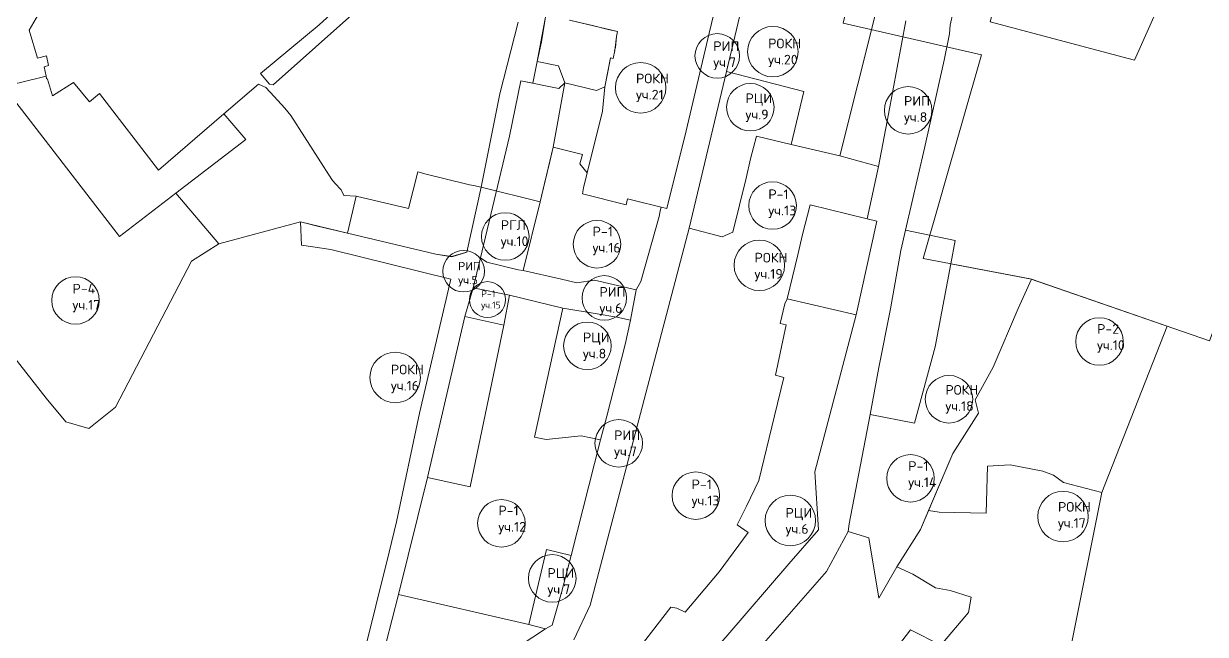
# Model space of a CAD drawing. Extents: x 1391407 to 1399948, y 354865 to 361044.
# Drawn here: x 1394071 to 1394866, y 358861 to 359272 of the extents above; entities that cross this region are included whole.
import ezdxf

# ---------------------------------------------------------------- set-up
doc = ezdxf.new("R2010")
doc.units = 0
doc.header["$MEASUREMENT"] = 0
doc.layers.add('Контура исторический центр для сайта', color=7, linetype='Continuous')
doc.styles.get("Standard").update_dxf_attribs({"font": 'simplex.shx'})

msp = doc.modelspace()

# ---------------------------------------------------------------- linework, layer by layer
at = {"layer": 'Контура исторический центр для сайта', "color": 55, "lineweight": 20, "true_color": 0xa5a552}
for points in [[(1395101.25, 359558.43), (1395106.43, 359589.74), (1395106.08, 359590.89), (1394956.52, 359610.09), (1394956.19, 359607.92), (1394872.34, 359619), (1394853.86, 359547.45), (1394842.84, 359507.99), (1394840.16, 359490.62), (1394790.42, 359390.78), (1394743.02, 359336.06), (1394728.34, 359340.55), (1394713.09, 359284.7), (1394723.87, 359282.08), (1394721.56, 359273.43), (1394818.82, 359247.66), (1394845.09, 359306.58), (1394860.64, 359300.14), (1394882.05, 359351.68), (1394859.17, 359360.44), (1394911.89, 359489), (1394959.73, 359469.58), (1395055.83, 359517.38), (1395101.25, 359558.43)], [(1394068.91, 359232.47), (1394086.26, 359236.74), (1394084.72, 359243.17), (1394087.83, 359243.88), (1394086.38, 359250.46), (1394080.29, 359249.04), (1394074.63, 359267.79), (1394092.03, 359297.76)], [(1394422.43, 359278.07), (1394419.58, 359260.02), (1394416.74, 359246.74), (1394431.08, 359243.76), (1394435.3, 359232.27), (1394456.67, 359227.15), (1394462.2, 359229.67), (1394462.43, 359230.83), (1394464.2, 359239.82), (1394465.92, 359249.14), (1394467.87, 359248.74), (1394468.97, 359254.05), (1394468.81, 359254.09), (1394469.32, 359256.09), (1394469.98, 359263.62), (1394470.49, 359265.88), (1394470.72, 359266.88), (1394464.53, 359268.33), (1394453.84, 359270.84), (1394438.44, 359274.44)], [(1394135.5, 359128.77), (1394059.7, 359227.09), (1394059, 359230.32), (1394068.91, 359232.47), (1394086.26, 359236.74), (1394086.46, 359235.14), (1394087.08, 359234.72), (1394090.32, 359223.47), (1394104.67, 359232.6), (1394115.32, 359219.59), (1394122.05, 359225.08), (1394161.74, 359173.39), (1394205.75, 359211.4), (1394220.64, 359194.15), (1394173.46, 359157.91), (1394135.5, 359128.77)], [(1394202.28, 359123.82), (1394173.46, 359157.91), (1394220.64, 359194.15), (1394205.75, 359211.4), (1394229.02, 359231.49), (1394234.04, 359229.28), (1394239.7, 359223.12), (1394246.85, 359215.31), (1394250.83, 359210.26), (1394278.47, 359167.26), (1394280.36, 359164.67), (1394284.68, 359160.13), (1394286.46, 359156.33), (1394294.93, 359155.97), (1394288.96, 359131.03), (1394271.7, 359135.16), (1394269.63, 359135.65), (1394257.28, 359138.61), (1394202.28, 359123.82)], [(1394288.96, 359131.03), (1394294.93, 359155.97), (1394330.02, 359147.74), (1394336.24, 359172.4), (1394341.9, 359170.9), (1394369.38, 359164.15), (1394371.12, 359163.71), (1394373.8, 359163.06), (1394378.9, 359162), (1394369.41, 359118.25), (1394359.14, 359115.19), (1394348.4, 359116.81), (1394288.96, 359131.03)]]:
    msp.add_lwpolyline(points, dxfattribs=at)
at = {"layer": 'Контура исторический центр для сайта', "color": 37, "lineweight": 20, "true_color": 0x7f5f3f}
for points in [[(1394230.5, 359238.61), (1394236.5, 359231.44), (1394238.98, 359230.99), (1394326.53, 359309.1), (1394351.77, 359331.91), (1394369.81, 359348.21), (1394353.5, 359352.49), (1394355.8, 359345.38), (1394327.04, 359320.74), (1394323.9, 359318.21), (1394302.13, 359301.07), (1394269.87, 359271.35), (1394230.5, 359238.61)], [(1394441.34, 358857.13), (1394452.34, 358880.42), (1394518.87, 359134.33), (1394544.09, 359240.01), (1394558.61, 359301.5), (1394541.61, 359304.21), (1394532.36, 359265.88), (1394516.89, 359199.92), (1394503.99, 359147.62), (1394500.1, 359148.58), (1394499.47, 359146.14), (1394498.67, 359142.25), (1394486.54, 359098.51), (1394483.29, 359092.84), (1394479.5, 359072.48), (1394475.79, 359056.1), (1394463.65, 359007.84), (1394459.25, 358991.86), (1394439.45, 358914), (1394433.12, 358889.12), (1394426.7, 358866.99), (1394422.28, 358864.47), (1394380.39, 358836.82)], [(1394451.24, 358720.01), (1394611.37, 358903.15), (1394625.92, 358930.11), (1394626.78, 358935.24), (1394640.73, 359008.8), (1394646.68, 359040.52), (1394654.38, 359080.14), (1394661.5, 359119.4), (1394664.62, 359133.02), (1394677.33, 359188.4), (1394690.64, 359247.58), (1394694.14, 359265.34), (1394694.73, 359271.12), (1394696.77, 359280.1)], [(1394403.89, 359273.09), (1394391.57, 359224.92), (1394378.9, 359162), (1394369.22, 359118.19), (1394358.98, 359115.36), (1394348.4, 359116.81), (1394288.96, 359131.03), (1394257.28, 359138.61), (1394258.14, 359122.89), (1394277.83, 359120.15), (1394358.61, 359100.11), (1394337.43, 359009.88), (1394322.06, 358936.62), (1394317.05, 358916.29), (1394289.79, 358806.73)], [(1394314.82, 358854.46), (1394323.34, 358887.75), (1394342.81, 358966.56), (1394367.95, 359075.01), (1394373.56, 359094.22), (1394378.56, 359114.34), (1394398.07, 359196.38), (1394405.57, 359233.68), (1394413.81, 359232.04), (1394416.74, 359246.74), (1394422.53, 359277.91)], [(1394664.76, 359274.12), (1394653.12, 359211.28), (1394646.46, 359176.02), (1394638.89, 359140.64), (1394645.36, 359139.04), (1394631.3, 359076.11), (1394603.51, 358970.32), (1394606.11, 358931.28), (1394585.99, 358908.37), (1394543.57, 358858.88)], [(1394373.56, 359094.22), (1394398.13, 359089.28), (1394433.9, 359080.62), (1394457, 359076.63), (1394470.27, 359074.52), (1394479.5, 359072.48), (1394483.29, 359092.84), (1394455.2, 359099.3), (1394443.41, 359097.66), (1394433.02, 359100.04), (1394407.3, 359105.89), (1394403.98, 359106.43), (1394382.79, 359111.58), (1394378.56, 359114.34), (1394373.56, 359094.22)]]:
    msp.add_lwpolyline(points, dxfattribs=at)
at = {"layer": 'Контура исторический центр для сайта', "color": 7, "lineweight": 20}
for points in [[(1394845.09, 359306.58), (1394860.64, 359300.14), (1394882.05, 359351.68), (1394910.9, 359339.83), (1394966.81, 359318.45), (1394869.22, 359058.55), (1394748.43, 359100.35), (1394676.53, 359113.88), (1394715.82, 359251.15), (1394622.65, 359272.52), (1394625.05, 359282.96), (1394436.06, 359331.11), (1394440.35, 359349.9), (1394689.64, 359290.45), (1394723.87, 359282.08), (1394721.56, 359273.43), (1394818.82, 359247.66), (1394845.09, 359306.58)], [(1394161.74, 359173.39), (1394122.05, 359225.08), (1394115.32, 359219.59), (1394104.67, 359232.6), (1394090.32, 359223.47), (1394087.08, 359234.72), (1394086.46, 359235.14), (1394086.26, 359236.74), (1394084.72, 359243.17), (1394087.83, 359243.88), (1394086.38, 359250.46), (1394080.29, 359249.04), (1394074.63, 359267.79), (1394092.03, 359297.76)], [(1394422.43, 359278.07), (1394419.58, 359260.02), (1394416.74, 359246.74), (1394431.08, 359243.76), (1394435.3, 359232.27), (1394427.49, 359188.91), (1394425.1, 359179.39), (1394421.58, 359164.53), (1394418.64, 359152.12), (1394378.9, 359162), (1394373.8, 359163.06), (1394371.12, 359163.71), (1394369.38, 359164.15), (1394341.9, 359170.9), (1394336.24, 359172.4), (1394330.02, 359147.74), (1394294.93, 359155.97), (1394286.46, 359156.33), (1394284.68, 359160.13), (1394280.36, 359164.67), (1394278.47, 359167.26), (1394250.83, 359210.26), (1394246.85, 359215.31), (1394239.7, 359223.12), (1394234.04, 359229.28), (1394229.02, 359231.49), (1394205.75, 359211.4), (1394161.74, 359173.39)]]:
    msp.add_lwpolyline(points, dxfattribs=at)
at = {"layer": 'Контура исторический центр для сайта', "color": 14, "lineweight": 20, "true_color": 0xa50000}
for points in [[(1394447.15, 359157.56), (1394476.61, 359150.25), (1394477.55, 359154.28), (1394481.87, 359153.07), (1394500.1, 359148.58), (1394503.99, 359147.62), (1394516.89, 359199.92), (1394532.36, 359265.88), (1394541.61, 359304.21)], [(1394544.09, 359240.01), (1394596.26, 359226.46), (1394587.73, 359190.82), (1394620.47, 359183.11), (1394644.71, 359279.72), (1394558.61, 359301.5), (1394544.09, 359240.01)], [(1394438.44, 359274.44), (1394470.72, 359266.86), (1394469.98, 359263.62), (1394468.97, 359254.05), (1394467.87, 359248.74), (1394465.92, 359249.14), (1394462.2, 359229.67), (1394460.73, 359213.32), (1394450.34, 359171.72), (1394447.74, 359161.57), (1394447.15, 359157.56)], [(1394631.3, 359076.11), (1394645.36, 359139.04), (1394638.89, 359140.64), (1394600.47, 359150.13), (1394595.24, 359130.12), (1394592.22, 359116.51), (1394584.85, 359086.91), (1394631.3, 359076.11)], [(1394640.73, 359008.8), (1394670.73, 359002.98), (1394684.53, 359054.39), (1394695.08, 359110.38), (1394698.06, 359126.2), (1394664.62, 359133.02), (1394661.5, 359119.4), (1394654.38, 359080.14), (1394646.68, 359040.52), (1394640.73, 359008.8)], [(1394371.58, 358960.26), (1394394.22, 359069.02), (1394367.95, 359075.01), (1394342.81, 358966.56), (1394371.58, 358960.26)], [(1394776.03, 358853.32), (1394796.78, 358956.27), (1394770.99, 358963.1), (1394764.25, 358968.05), (1394757.11, 358970.69), (1394735.06, 358974.93), (1394719.81, 358974.02), (1394718.87, 358942.46), (1394687.27, 358943.22), (1394680.15, 358944.2), (1394674.78, 358931.47), (1394658.85, 358906.29), (1394669.49, 358901.4), (1394684.87, 358892.21), (1394694.63, 358890.29), (1394708.89, 358885.89), (1394707.07, 358875.64), (1394688.44, 358853.55), (1394667.92, 358863.8), (1394649.54, 358839.8)]]:
    msp.add_lwpolyline(points, dxfattribs=at)
at = {"layer": 'Контура исторический центр для сайта', "color": 76, "lineweight": 20, "true_color": 0x3f7f00}
msp.add_lwpolyline([(1394398.07, 359196.38), (1394378.56, 359114.35), (1394382.79, 359111.58), (1394403.98, 359106.43), (1394407.3, 359105.89), (1394418.64, 359152.12), (1394427.49, 359188.9), (1394447.11, 359184.01), (1394445.43, 359177.77), (1394450.34, 359171.72), (1394460.73, 359213.32), (1394462.2, 359229.67), (1394456.66, 359227.14), (1394435.3, 359232.24), (1394431.18, 359228.58), (1394405.57, 359233.68), (1394398.07, 359196.38)], dxfattribs=at)
msp.add_lwpolyline([(1394398.07, 359196.38), (1394378.56, 359114.35), (1394382.79, 359111.58), (1394403.98, 359106.43), (1394407.3, 359105.89), (1394418.64, 359152.12), (1394427.49, 359188.9), (1394447.11, 359184.01), (1394445.43, 359177.77), (1394450.34, 359171.72), (1394460.73, 359213.32), (1394462.2, 359229.67), (1394456.66, 359227.14), (1394435.3, 359232.24), (1394431.18, 359228.58), (1394405.57, 359233.68), (1394398.07, 359196.38)], dxfattribs=at)
at = {"layer": 'Контура исторический центр для сайта', "color": 30, "lineweight": 20, "true_color": 0xff7f00}
for points in [[(1394518.87, 359134.33), (1394541.18, 359128.67), (1394548.34, 359131.68), (1394557.25, 359168.18), (1394560.32, 359181.19), (1394564.39, 359196.32), (1394587.73, 359190.82), (1394596.26, 359226.46), (1394544.09, 359240.01), (1394518.87, 359134.33)], [(1394478.26, 358842.6), (1394507.68, 358821.3), (1394514.54, 358826.8), (1394543.57, 358858.88), (1394585.99, 358908.37), (1394606.11, 358931.28), (1394603.51, 358970.32), (1394631.3, 359076.11), (1394584.85, 359086.91), (1394583.27, 359083.51), (1394580.15, 359070.22), (1394584.37, 359069.2), (1394577.07, 359035.3), (1394582.79, 359033.89), (1394576.32, 359007.94), (1394565.78, 358964.55), (1394557.47, 358947.2), (1394551.26, 358934.63), (1394558.63, 358929.37), (1394539.22, 358902.92), (1394516.39, 358875.79), (1394510.71, 358878.37), (1394506.67, 358879.23), (1394478.26, 358842.6)], [(1394459.25, 358991.86), (1394463.65, 359007.84), (1394475.79, 359056.1), (1394479.5, 359072.48), (1394470.27, 359074.52), (1394457, 359076.63), (1394433.9, 359080.62), (1394414.91, 358993.74), (1394422.72, 358992.14), (1394446.36, 358994.6), (1394459.25, 358991.86)], [(1394422.99, 358918.08), (1394410.96, 358867.46), (1394422.28, 358864.47), (1394426.7, 358866.99), (1394433.12, 358889.12), (1394439.45, 358914), (1394422.99, 358918.08)]]:
    msp.add_lwpolyline(points, dxfattribs=at)
at = {"layer": 'Контура исторический центр для сайта', "color": 234, "lineweight": 20, "true_color": 0xa50052}
for points in [[(1393998.06, 359188.84), (1394026.34, 359100.67), (1394030.2, 359092.27), (1394032.24, 359088.97), (1394035.2, 359084.77), (1394086.21, 359019.94), (1394099.43, 359003.91), (1394114.84, 358999.5), (1394132.86, 359013.77), (1394183.99, 359112.23), (1394202.28, 359123.82), (1394173.46, 359157.91), (1394135.5, 359128.77), (1394059.7, 359227.09), (1394047.44, 359219.63), (1393998.06, 359188.84)], [(1394289.79, 358806.73), (1394317.05, 358916.29), (1394322.06, 358936.62), (1394337.43, 359009.88), (1394358.61, 359100.11), (1394277.83, 359120.15), (1394258.14, 359122.89), (1394257.28, 359138.61), (1394202.28, 359123.82), (1394183.99, 359112.23), (1394132.86, 359013.77), (1394114.84, 358999.5), (1394099.43, 359003.91), (1394086.21, 359019.94), (1394035.2, 359084.77)]]:
    msp.add_lwpolyline(points, dxfattribs=at)
at = {"layer": 'Контура исторический центр для сайта', "color": 40, "lineweight": 20, "true_color": 0xf8d731}
for points in [[(1394478.26, 358842.6), (1394506.67, 358879.23), (1394510.71, 358878.37), (1394516.39, 358875.79), (1394539.22, 358902.92), (1394558.63, 358929.37), (1394551.26, 358934.63), (1394557.47, 358947.2), (1394565.78, 358964.55), (1394576.32, 359007.94), (1394582.79, 359033.89), (1394577.07, 359035.3), (1394584.37, 359069.2), (1394580.15, 359070.22), (1394583.27, 359083.51), (1394584.85, 359086.91), (1394592.22, 359116.51), (1394595.24, 359130.12), (1394600.47, 359150.13), (1394638.89, 359140.64), (1394646.46, 359176.02), (1394620.47, 359183.11), (1394587.73, 359190.82), (1394564.39, 359196.32), (1394560.32, 359181.19), (1394557.25, 359168.18), (1394548.34, 359131.68), (1394541.18, 359128.67), (1394518.87, 359134.33), (1394452.34, 358880.42), (1394441.34, 358857.13)], [(1394407.3, 359105.89), (1394433.02, 359100.04), (1394443.41, 359097.67), (1394455.2, 359099.3), (1394483.29, 359092.84), (1394486.54, 359098.51), (1394498.67, 359142.25), (1394499.47, 359146.14), (1394500.1, 359148.58), (1394481.87, 359153.07), (1394477.51, 359154.27), (1394476.61, 359150.25), (1394447.15, 359157.56), (1394447.74, 359161.57), (1394450.34, 359171.72), (1394445.43, 359177.77), (1394447.11, 359184.01), (1394427.49, 359188.9), (1394418.64, 359152.12), (1394407.3, 359105.89)], [(1394640.73, 359008.8), (1394626.78, 358935.24), (1394625.92, 358930.11), (1394639.87, 358925.84), (1394646.57, 358885.16), (1394658.85, 358906.3), (1394674.78, 358931.48), (1394696.41, 358982.73), (1394713.76, 359009.78), (1394711.5, 359018.77), (1394723.64, 359040.71), (1394740.4, 359080.22), (1394749.32, 359100.1), (1394695.08, 359110.38), (1394684.53, 359054.39), (1394670.73, 359002.98), (1394640.73, 359008.8)], [(1394439.45, 358914), (1394459.25, 358991.86), (1394446.36, 358994.6), (1394422.72, 358992.14), (1394414.91, 358993.74), (1394433.9, 359080.62), (1394398.13, 359089.28), (1394394.22, 359069.02), (1394371.58, 358960.26), (1394342.81, 358966.56), (1394323.34, 358887.75), (1394410.96, 358867.46), (1394422.99, 358918.08), (1394439.45, 358914)], [(1394367.95, 359075.01), (1394394.22, 359069.02), (1394398.13, 359089.28), (1394373.56, 359094.22), (1394367.95, 359075.01)]]:
    msp.add_lwpolyline(points, dxfattribs=at)
at = {"layer": 'Контура исторический центр для сайта', "color": 140, "lineweight": 20, "true_color": 0x00bfff}
for points in [[(1394796.78, 358956.27), (1394840.82, 359068.37), (1394749.32, 359100.1), (1394740.4, 359080.22), (1394723.64, 359040.71), (1394711.5, 359018.77), (1394713.76, 359009.78), (1394696.41, 358982.73), (1394680.15, 358944.2), (1394687.27, 358943.22), (1394718.87, 358942.46), (1394719.81, 358974.03), (1394735.06, 358974.93), (1394757.11, 358970.7), (1394764.25, 358968.05), (1394770.98, 358963.1), (1394796.78, 358956.27)], [(1394649.54, 358839.8), (1394667.92, 358863.8), (1394688.44, 358853.55), (1394707.07, 358875.64), (1394708.89, 358885.89), (1394694.63, 358890.3), (1394684.87, 358892.22), (1394669.49, 358901.41), (1394658.85, 358906.3), (1394646.57, 358885.16), (1394639.87, 358925.84), (1394625.92, 358930.11), (1394611.37, 358903.15), (1394451.24, 358720.01)], [(1394323.34, 358887.75), (1394314.82, 358854.46), (1394297.04, 358784.6), (1394315.58, 358779.17), (1394342.36, 358807.39), (1394360.46, 358823.29), (1394380.39, 358836.82), (1394422.28, 358864.47), (1394410.96, 358867.46), (1394323.34, 358887.75)]]:
    msp.add_lwpolyline(points, dxfattribs=at)
at = {"layer": 'Контура исторический центр для сайта', "color": 37, "lineweight": 0, "true_color": 0x7f5f3f}
for centre, radius in [((1394537.87, 359250.48), 15), ((1394666.36, 359213.8), 16), ((1394367.2, 359105.44), 14), ((1394461.84, 359087.45), 15), ((1394471.57, 358989.49), 16)]:
    msp.add_circle(centre, radius, dxfattribs=at)
at = {"layer": 'Контура исторический центр для сайта', "color": 14, "lineweight": 0, "true_color": 0xa50000}
for centre, radius in [((1394575.32, 359253.29), 17), ((1394486.31, 359228.98), 17), ((1394566.18, 359109.4), 17), ((1394321.13, 359033.88), 17), ((1394693.84, 359019.17), 16), ((1394770.61, 358940.15), 17)]:
    msp.add_circle(centre, radius, dxfattribs=at)
at = {"layer": 'Контура исторический центр для сайта', "color": 30, "lineweight": 0, "true_color": 0xff7f00}
for centre, radius in [((1394560.15, 359215.88), 16), ((1394450.47, 359055.17), 16), ((1394587.05, 358937.5), 17), ((1394426.8, 358898.5), 16)]:
    msp.add_circle(centre, radius, dxfattribs=at)
at = {"layer": 'Контура исторический центр для сайта', "color": 2, "lineweight": 0, "true_color": 0xffff00}
for centre, radius in [((1394575.12, 359149.65), 16), ((1394456.91, 359123.58), 16), ((1394383.21, 359086.28), 12.11), ((1394667.96, 358965.95), 16), ((1394523.48, 358954.26), 16), ((1394392.6, 358935.62), 16)]:
    msp.add_circle(centre, radius, dxfattribs=at)
at = {"layer": 'Контура исторический центр для сайта', "color": 76, "lineweight": 0, "true_color": 0x3f7f00}
msp.add_circle((1394395.17, 359128.79), 16, dxfattribs=at)
at = {"layer": 'Контура исторический центр для сайта', "color": 234, "lineweight": 0, "true_color": 0xa50052}
msp.add_circle((1394105.92, 359085.75), 16, dxfattribs=at)
at = {"layer": 'Контура исторический центр для сайта', "color": 131, "lineweight": 0, "true_color": 0x7fffff}
msp.add_circle((1394795.14, 359058.06), 16, dxfattribs=at)

# ---------------------------------------------------------------- texts
at = {"layer": 'Контура исторический центр для сайта', "color": 37, "true_color": 0x7f5f3f, "attachment_point": 1}
for s, insert, char_height, width in [('РИП\\Pуч.7', (1394535.2, 359260.29), 6.533, 6.5333), ('РИП\\Pуч.8', (1394663.56, 359223.4), 6.533, 6.5333), ('РИП\\Pуч.5', (1394363.49, 359111.61), 5.6, 5.6), ('РИП\\Pуч.6', (1394458.58, 359094.77), 6.533, 6.5333), ('РИП\\Pуч.7', (1394468.43, 358998.24), 6.533, 6.5333)]:
    msp.add_mtext(s, dxfattribs=dict(at, insert=insert, char_height=char_height, width=width))
at = {"layer": 'Контура исторический центр для сайта', "color": 14, "true_color": 0xa50000, "char_height": 6.533, "width": 6.5333, "attachment_point": 1}
for s, insert in [('РОКН\\Pуч.20', (1394572.14, 359262.1)), ('РОКН\\Pуч.21', (1394483.17, 359238.52)), ('РОКН\\Pуч.19', (1394562.96, 359117.81)), ('РОКН\\Pуч.16', (1394318.2, 359042.48)), ('РОКН\\Pуч.18', (1394691.43, 359028.75)), ('РОКН\\Pуч.17', (1394767.21, 358949.97))]:
    msp.add_mtext(s, dxfattribs=dict(at, insert=insert))
at = {"layer": 'Контура исторический центр для сайта', "color": 30, "true_color": 0xff7f00, "char_height": 6.533, "width": 6.5333, "attachment_point": 1}
for s, insert in [('РЦИ\\Pуч.9', (1394556.88, 359225.16)), ('РЦИ\\Pуч.8', (1394447.45, 359064.1)), ('РЦИ\\Pуч.6', (1394583.84, 358945.96)), ('РЦИ\\Pуч.7', (1394423.57, 358905.41))]:
    msp.add_mtext(s, dxfattribs=dict(at, insert=insert))
at = {"layer": 'Контура исторический центр для сайта', "color": 2, "true_color": 0xffff00, "char_height": 6.533, "width": 6.5333, "attachment_point": 1}
for s, insert in [('Р-1\\Pуч.13', (1394572.26, 359160.51)), ('Р-1\\Pуч.16', (1394453.96, 359135.42)), ('Р-1\\Pуч.14', (1394666.41, 358977.45)), ('Р-1\\Pуч.13', (1394520.62, 358965.12)), ('Р-1\\Pуч.12', (1394390.54, 358947.44))]:
    msp.add_mtext(s, dxfattribs=dict(at, insert=insert))
at = {"layer": 'Контура исторический центр для сайта', "color": 76, "true_color": 0x3f7f00, "insert": (1394392.15, 359139.8), "char_height": 6.533, "width": 6.5333, "attachment_point": 1}
msp.add_mtext('РГЛ\\Pуч.10', dxfattribs=at)
at = {"layer": 'Контура исторический центр для сайта', "color": 234, "true_color": 0xa50052, "insert": (1394103.87, 359096.92), "char_height": 6.533, "width": 6.5333, "attachment_point": 1}
msp.add_mtext('Р-4\\Pуч.17', dxfattribs=at)
at = {"layer": 'Контура исторический центр для сайта', "color": 6, "true_color": 0xff00ff, "insert": (1394378.97, 359092.45), "char_height": 4.548, "width": 4.5478, "attachment_point": 1}
msp.add_mtext('Р-1\\Pуч.15', dxfattribs=at)
at = {"layer": 'Контура исторический центр для сайта', "color": 131, "true_color": 0x7fffff, "insert": (1394793.53, 359069.82), "char_height": 6.533, "width": 6.5333, "attachment_point": 1}
msp.add_mtext('Р-2\\Pуч.10', dxfattribs=at)

doc.saveas('drawing.dxf')
